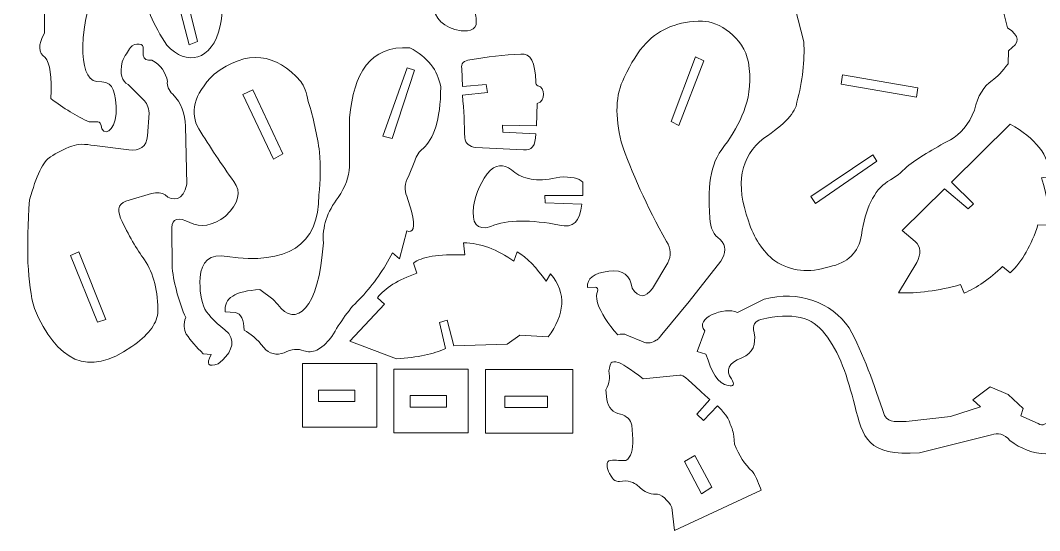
# Model space of a CAD drawing. Header units: millimetres. Extents: x -101 to 104, y -38 to 76.
# Drawn here: x -101 to 11.9, y -37.7 to 18.8 of the extents above; entities that cross this region are included whole.
import ezdxf

# ---------------------------------------------------------------- set-up
doc = ezdxf.new("R2010")
doc.units = ezdxf.units.MM
doc.header["$MEASUREMENT"] = 0
doc.layers.add('Layer 1', color=7, linetype='Continuous')

msp = doc.modelspace()

# ---------------------------------------------------------------- linework, layer by layer
at = {"layer": 'Layer 1', "color": 22, "lineweight": 5}
for points in [[(-69.7788, -26.2016), (-61.5448, -26.2016), (-61.5448, -19.146), (-69.7788, -19.146), (-69.7788, -26.2016)], [(-59.6327, -26.8222), (-51.3987, -26.8222), (-51.3987, -19.7666), (-59.6327, -19.7666), (-59.6327, -26.8222)], [(-49.4831, -26.8695), (-39.8069, -26.8695), (-39.8069, -19.8139), (-49.4831, -19.8139), (-49.4831, -26.8695)], [(-67.9718, -23.3628), (-63.9472, -23.3628), (-63.9472, -22.0876), (-67.9718, -22.0876), (-67.9718, -23.3628)], [(-57.8257, -23.9834), (-53.8011, -23.9834), (-53.8011, -22.7082), (-57.8257, -22.7082), (-57.8257, -23.9834)], [(-47.3596, -24.0307), (-42.63, -24.0307), (-42.63, -22.7555), (-47.3596, -22.7555), (-47.3596, -24.0307)]]:
    msp.add_lwpolyline(points, close=True, dxfattribs=at)
for points, knots in [([(-84.7864, 16.0801), (-82.6147, 13.7597), (-79.7638, 14.2825), (-78.8714, 18.2285), (-78.8714, 18.2285), (-78.5293, 19.7218), (-78.6052, 21.1452), (-79.2921, 22.4667), (-79.2921, 22.4667), (-80.6575, 25.3884), (-82.3025, 27.474), (-81.9282, 31.1676), (-81.9282, 31.1676), (-81.5338, 33.4571), (-81.7969, 35.2024), (-82.7175, 36.4035), (-82.7175, 36.4035), (-84.1507, 38.6303), (-85.1951, 40.9609), (-85.7702, 43.4173), (-85.7702, 43.4173), (-85.7702, 43.4173), (-85.9696, 46.5253), (-85.9696, 46.5253), (-85.9696, 46.5253), (-85.9484, 47.2225), (-86.2418, 47.7763), (-86.8495, 48.1871), (-86.8495, 48.1871), (-87.2442, 48.1136), (-87.5533, 48.8996), (-87.7765, 50.5451), (-87.7765, 50.5451), (-87.7765, 50.5451), (-88.0775, 52.4362), (-88.0775, 52.4362), (-88.0775, 52.4362), (-88.0448, 53.2407), (-88.6411, 53.7012), (-89.8664, 53.8181), (-89.8664, 53.8181), (-91.2513, 53.8685), (-92.4387, 54.1767), (-93.4236, 54.5714), (-93.4236, 54.5714), (-93.7006, 54.8737), (-93.9205, 54.8038), (-94.0834, 54.3616), (-94.0834, 54.3616), (-94.4814, 53.2413), (-94.3361, 52.0351), (-93.6479, 50.7434), (-93.6479, 50.7434), (-93.4198, 50.34), (-92.8523, 50.2428), (-92.0528, 50.3551), (-92.0528, 50.3551), (-90.6932, 50.7025), (-89.7483, 48.8953), (-89.3039, 44.4879), (-89.3039, 44.4879), (-89.3039, 44.4879), (-89.2996, 35.5079), (-89.2996, 35.5079), (-89.2996, 35.5079), (-89.2313, 34.294), (-89.0234, 33.2198), (-88.6117, 32.3498), (-88.6117, 32.3498), (-88.6117, 32.3498), (-87.2552, 28.8477), (-87.2552, 28.8477), (-87.2552, 28.8477), (-87.2552, 28.8477), (-87.4594, 22.5998), (-87.4594, 22.5998), (-87.4594, 22.5998), (-87.2369, 20.4874), (-86.2673, 18.3069), (-84.7864, 16.0801)], [0, 0, 0, 0, 0.05, 0.05, 0.05, 0.05, 0.1, 0.1, 0.1, 0.1, 0.15, 0.15, 0.15, 0.15, 0.2, 0.2, 0.2, 0.2, 0.25, 0.25, 0.25, 0.25, 0.3, 0.3, 0.3, 0.3, 0.35, 0.35, 0.35, 0.35, 0.4, 0.4, 0.4, 0.4, 0.45, 0.45, 0.45, 0.45, 0.5, 0.5, 0.5, 0.5, 0.55, 0.55, 0.55, 0.55, 0.6, 0.6, 0.6, 0.6, 0.65, 0.65, 0.65, 0.65, 0.7, 0.7, 0.7, 0.7, 0.75, 0.75, 0.75, 0.75, 0.8, 0.8, 0.8, 0.8, 0.85, 0.85, 0.85, 0.85, 0.9, 0.9, 0.9, 0.9, 0.95, 0.95, 0.95, 0.95, 1, 1, 1, 1]), ([(-99.2467, 47.1236), (-97.0123, 50.1481), (-94.6066, 50.1482), (-92.0296, 47.1236), (-92.0296, 47.1236), (-90.546, 43.5099), (-90.4355, 40.2707), (-91.4625, 37.3416), (-91.4625, 37.3416), (-92.3617, 35.1123), (-92.4261, 33.0076), (-91.9549, 31.006), (-91.9549, 31.006), (-91.1511, 28.153), (-91.2834, 25.8615), (-92.1913, 24.0353), (-92.1913, 24.0353), (-94.6661, 18.3993), (-94.6727, 12.3209), (-92.5961, 12.0918), (-92.5961, 12.0918), (-90.8005, 12.0502), (-90.6222, 11.5377), (-90.3988, 9.3186), (-90.3988, 9.3186), (-90.2477, 7.0326), (-91.4958, 5.9265), (-91.9877, 6.827), (-91.9877, 6.827), (-92.0784, 7.4003), (-92.2263, 7.6586), (-92.431, 7.6012), (-92.431, 7.6012), (-92.431, 7.6012), (-93.3856, 7.5914), (-93.3856, 7.5914), (-93.3856, 7.5914), (-94.7994, 8.2289), (-96.2131, 9.0954), (-97.6266, 10.191), (-97.6266, 10.191), (-97.5119, 12.5893), (-97.7082, 14.1568), (-98.2795, 14.7214), (-98.2795, 14.7214), (-98.9975, 15.2685), (-99.1115, 16.1183), (-98.3426, 17.41), (-98.3426, 17.41), (-98.2448, 21.7196), (-98.5194, 24.0771), (-99.3938, 23.2871), (-99.3938, 23.2871), (-99.7762, 25.4703), (-100.1766, 26.8655), (-100.616, 26.5268), (-100.616, 26.5268), (-100.8493, 27.4334), (-101.0091, 28.3967), (-100.693, 29.2945), (-100.693, 29.2945), (-100.2241, 30.6263), (-99.7459, 31.6018), (-99.6211, 32.3292), (-99.6211, 32.3292), (-98.826, 33.5878), (-98.5927, 36.2871), (-99.268, 38.4335), (-99.268, 38.4335), (-100.1735, 41.3116), (-99.8515, 40.5427), (-99.9585, 41.9157), (-99.9585, 41.9157), (-100.3099, 43.5447), (-100.151, 45.2666), (-99.2467, 47.1236)], [0, 0, 0, 0, 0.05263158, 0.05263158, 0.05263158, 0.05263158, 0.10526316, 0.10526316, 0.10526316, 0.10526316, 0.15789474, 0.15789474, 0.15789474, 0.15789474, 0.21052632, 0.21052632, 0.21052632, 0.21052632, 0.26315789, 0.26315789, 0.26315789, 0.26315789, 0.31578947, 0.31578947, 0.31578947, 0.31578947, 0.36842105, 0.36842105, 0.36842105, 0.36842105, 0.42105263, 0.42105263, 0.42105263, 0.42105263, 0.47368421, 0.47368421, 0.47368421, 0.47368421, 0.52631579, 0.52631579, 0.52631579, 0.52631579, 0.57894737, 0.57894737, 0.57894737, 0.57894737, 0.63157895, 0.63157895, 0.63157895, 0.63157895, 0.68421053, 0.68421053, 0.68421053, 0.68421053, 0.73684211, 0.73684211, 0.73684211, 0.73684211, 0.78947368, 0.78947368, 0.78947368, 0.78947368, 0.84210526, 0.84210526, 0.84210526, 0.84210526, 0.89473684, 0.89473684, 0.89473684, 0.89473684, 0.94736842, 0.94736842, 0.94736842, 0.94736842, 1, 1, 1, 1]), ([(-9.8162, 34.847), (-9.8162, 34.847), (-4.7001, 34.0647), (-4.7001, 34.0647), (-4.7001, 34.0647), (-4.7001, 34.0647), (-4.5377, 34.8424), (-4.5377, 34.8424), (-4.5377, 34.8424), (-4.5377, 34.8424), (-5.6321, 35.3986), (-5.6321, 35.3986), (-5.6321, 35.3986), (-5.6321, 35.3986), (-4.9154, 38.7404), (-4.9154, 38.7404), (-4.9154, 38.7404), (-4.4051, 40.876), (-1.4604, 40.6983), (-0.3354, 38.8854), (-0.3354, 38.8854), (-0.1707, 37.3843), (-0.3165, 35.5721), (-0.6743, 33.5469), (-0.6743, 33.5469), (-0.6743, 33.5469), (2.2357, 32.8417), (2.2357, 32.8417), (2.2357, 32.8417), (3.3996, 27.0009), (4.4835, 23.3055), (5.4387, 23.0693), (5.4387, 23.0693), (6.61, 22.3103), (8.2141, 21.949), (7.7321, 20.3648), (7.7321, 20.3648), (7.7321, 20.3648), (8.3352, 18.028), (8.3352, 18.028), (8.3352, 18.028), (9.7237, 17.0531), (9.7558, 16.4482), (8.4255, 15.473), (8.4255, 15.473), (8.4255, 15.473), (8.4042, 14.0219), (8.4042, 14.0219), (8.4042, 14.0219), (7.7268, 13.2117), (7.1925, 12.5362), (6.62, 12.1971), (6.62, 12.1971), (5.6862, 11.5744), (5.0398, 10.4804), (4.6811, 8.9147), (4.6811, 8.9147), (4.0241, 7.3154), (3.132, 6.2137), (2.0049, 5.6094), (2.0049, 5.6094), (0.0612, 4.6034), (-1.5526, 3.6106), (-2.8363, 2.6303), (-2.8363, 2.6303), (-3.4087, 2.006), (-4.1118, 1.4602), (-4.9454, 0.9929), (-4.9454, 0.9929), (-6.4769, 0.0192), (-7.4078, -2.0147), (-7.841, -4.9269), (-7.841, -4.9269), (-8.1514, -6.8558), (-9.3505, -8.0252), (-11.4382, -8.4355), (-11.4382, -8.4355), (-13.6478, -9.1648), (-15.6484, -8.9512), (-17.4396, -7.7948), (-17.4396, -7.7948), (-18.7954, -6.6995), (-19.7957, -5.2485), (-20.3669, -3.3679), (-20.3669, -3.3679), (-21.8083, 0.6905), (-21.3064, 3.7752), (-18.6694, 5.7905), (-18.6694, 5.7905), (-16.3442, 7.3279), (-15.1169, 8.6557), (-14.9875, 9.7739), (-14.9875, 9.7739), (-14.4081, 12.1273), (-14.0918, 14.3866), (-14.2442, 16.4778), (-14.2442, 16.4778), (-14.2442, 16.4778), (-15.1773, 20.1812), (-15.1773, 20.1812), (-15.1773, 20.1812), (-15.6578, 21.3681), (-15.6416, 22.5288), (-15.1287, 23.6633), (-15.1287, 23.6633), (-15.1287, 23.6633), (-13.2381, 26.0228), (-13.2381, 26.0228), (-13.2381, 26.0228), (-11.6846, 27.0627), (-10.7586, 28.3646), (-10.4597, 29.9282), (-10.4597, 29.9282), (-10.1245, 31.5378), (-9.9427, 33.1857), (-9.8162, 34.847)], [0, 0, 0, 0, 0.03448276, 0.03448276, 0.03448276, 0.03448276, 0.06896552, 0.06896552, 0.06896552, 0.06896552, 0.10344828, 0.10344828, 0.10344828, 0.10344828, 0.13793103, 0.13793103, 0.13793103, 0.13793103, 0.17241379, 0.17241379, 0.17241379, 0.17241379, 0.20689655, 0.20689655, 0.20689655, 0.20689655, 0.24137931, 0.24137931, 0.24137931, 0.24137931, 0.27586207, 0.27586207, 0.27586207, 0.27586207, 0.31034483, 0.31034483, 0.31034483, 0.31034483, 0.34482759, 0.34482759, 0.34482759, 0.34482759, 0.37931034, 0.37931034, 0.37931034, 0.37931034, 0.4137931, 0.4137931, 0.4137931, 0.4137931, 0.44827586, 0.44827586, 0.44827586, 0.44827586, 0.48275862, 0.48275862, 0.48275862, 0.48275862, 0.51724138, 0.51724138, 0.51724138, 0.51724138, 0.55172414, 0.55172414, 0.55172414, 0.55172414, 0.5862069, 0.5862069, 0.5862069, 0.5862069, 0.62068966, 0.62068966, 0.62068966, 0.62068966, 0.65517241, 0.65517241, 0.65517241, 0.65517241, 0.68965517, 0.68965517, 0.68965517, 0.68965517, 0.72413793, 0.72413793, 0.72413793, 0.72413793, 0.75862069, 0.75862069, 0.75862069, 0.75862069, 0.79310345, 0.79310345, 0.79310345, 0.79310345, 0.82758621, 0.82758621, 0.82758621, 0.82758621, 0.86206897, 0.86206897, 0.86206897, 0.86206897, 0.89655172, 0.89655172, 0.89655172, 0.89655172, 0.93103448, 0.93103448, 0.93103448, 0.93103448, 0.96551724, 0.96551724, 0.96551724, 0.96551724, 1, 1, 1, 1]), ([(-55.4721, 29.7884), (-54.8663, 31.5407), (-53.5599, 32.2186), (-51.6731, 32.0064), (-51.6731, 32.0064), (-51.1748, 31.7909), (-51.0165, 31.235), (-51.1979, 30.3385), (-51.1979, 30.3385), (-51.1979, 30.3385), (-52.0077, 28.6107), (-52.0077, 28.6107), (-52.0077, 28.6107), (-52.154, 28.3447), (-52.1304, 28.1705), (-51.9369, 28.0878), (-51.9369, 28.0878), (-51.2224, 26.0102), (-51.1092, 24.1681), (-51.5971, 22.5615), (-51.5971, 22.5615), (-51.7811, 21.4391), (-51.6858, 20.8763), (-51.3992, 20.6965), (-51.3992, 20.6965), (-50.9569, 20.3973), (-50.6421, 19.8853), (-50.5133, 19.062), (-50.5133, 19.062), (-50.5133, 19.062), (-50.5085, 18.3395), (-50.5085, 18.3395), (-50.5085, 18.3395), (-50.6738, 17.9643), (-50.9957, 17.7462), (-51.4743, 17.6851), (-51.4743, 17.6851), (-51.4743, 17.6851), (-52.1978, 17.6887), (-52.1978, 17.6887), (-52.1978, 17.6887), (-54.1389, 18.0424), (-55.1651, 19.0246), (-55.276, 20.6351), (-55.276, 20.6351), (-55.276, 20.6351), (-55.3605, 24.3864), (-55.3605, 24.3864), (-55.3605, 24.3864), (-55.3605, 24.3864), (-53.2475, 24.3936), (-53.2475, 24.3936), (-53.2475, 24.3936), (-53.2475, 24.3936), (-53.2523, 25.2119), (-53.2523, 25.2119), (-53.2523, 25.2119), (-53.2523, 25.2119), (-55.379, 25.2117), (-55.379, 25.2117), (-55.379, 25.2117), (-55.379, 25.2117), (-55.4721, 29.7884), (-55.4721, 29.7884)], [0, 0, 0, 0, 0.0625, 0.0625, 0.0625, 0.0625, 0.125, 0.125, 0.125, 0.125, 0.1875, 0.1875, 0.1875, 0.1875, 0.25, 0.25, 0.25, 0.25, 0.3125, 0.3125, 0.3125, 0.3125, 0.375, 0.375, 0.375, 0.375, 0.4375, 0.4375, 0.4375, 0.4375, 0.5, 0.5, 0.5, 0.5, 0.5625, 0.5625, 0.5625, 0.5625, 0.625, 0.625, 0.625, 0.625, 0.6875, 0.6875, 0.6875, 0.6875, 0.75, 0.75, 0.75, 0.75, 0.8125, 0.8125, 0.8125, 0.8125, 0.875, 0.875, 0.875, 0.875, 0.9375, 0.9375, 0.9375, 0.9375, 1, 1, 1, 1]), ([(-84.3865, 24.1212), (-84.3865, 24.1212), (-83.3357, 24.4006), (-83.3357, 24.4006), (-83.3357, 24.4006), (-83.3357, 24.4006), (-81.4057, 16.4943), (-81.4057, 16.4943), (-81.4057, 16.4943), (-81.4057, 16.4943), (-82.3278, 16.1506), (-82.3278, 16.1506), (-82.3278, 16.1506), (-82.3278, 16.1506), (-84.3865, 24.1212), (-84.3865, 24.1212)], [0, 0, 0, 0, 0.25, 0.25, 0.25, 0.25, 0.5, 0.5, 0.5, 0.5, 0.75, 0.75, 0.75, 0.75, 1, 1, 1, 1]), ([(-25.4599, 18.7499), (-28.0935, 18.7691), (-30.1526, 17.9385), (-31.6884, 16.3338), (-31.6884, 16.3338), (-32.5775, 15.3978), (-33.3882, 14.1214), (-34.1207, 12.5039), (-34.1207, 12.5039), (-35.1233, 10.629), (-35.1326, 8.1943), (-34.4625, 5.3764), (-34.4625, 5.3764), (-33.338, 2.0288), (-31.6171, -1.6774), (-29.4468, -5.6538), (-29.4468, -5.6538), (-28.9311, -6.435), (-28.8858, -7.2162), (-29.3113, -7.9974), (-29.3113, -7.9974), (-29.3113, -7.9974), (-31.0005, -10.8376), (-31.0005, -10.8376), (-31.0005, -10.8376), (-31.7537, -11.926), (-32.507, -11.9143), (-33.2605, -10.8029), (-33.2605, -10.8029), (-33.4364, -9.4382), (-34.2072, -8.7121), (-35.8474, -8.9192), (-35.8474, -8.9192), (-37.513, -9.1552), (-38.2899, -9.758), (-38.1782, -10.7275), (-38.1782, -10.7275), (-38.1782, -10.7275), (-37.3567, -10.6966), (-37.3567, -10.6966), (-37.3567, -10.6966), (-37.0771, -10.7435), (-37.0146, -10.8842), (-37.101, -11.1801), (-37.101, -11.1801), (-37.243, -11.3934), (-37.2053, -11.8589), (-37.0859, -12.4393), (-37.0859, -12.4393), (-36.6989, -13.5671), (-35.9459, -14.7472), (-34.8269, -15.98), (-34.8269, -15.98), (-34.4916, -15.8542), (-34.1563, -15.8594), (-33.8212, -15.9958), (-33.8212, -15.9958), (-33.8212, -15.9958), (-32.0291, -16.7627), (-32.0291, -16.7627), (-32.0291, -16.7627), (-31.6429, -16.9433), (-31.2174, -16.9142), (-30.753, -16.6758), (-30.753, -16.6758), (-30.257, -16.3663), (-30.4098, -16.5439), (-29.9665, -15.9467), (-29.9665, -15.9467), (-29.9665, -15.9467), (-26.9352, -12.2976), (-26.9352, -12.2976), (-26.9352, -12.2976), (-26.9352, -12.2976), (-23.416, -7.8021), (-23.416, -7.8021), (-23.416, -7.8021), (-22.8975, -6.9346), (-22.7712, -6.1162), (-23.5078, -5.4064), (-23.5078, -5.4064), (-24.2219, -4.9413), (-24.5961, -4.1618), (-24.6308, -3.0682), (-24.6308, -3.0682), (-24.8843, 1.1083), (-24.6089, 3.1268), (-22.6801, 5.4107), (-22.6801, 5.4107), (-21.8266, 6.6972), (-21.1313, 7.9693), (-20.719, 9.2152), (-20.719, 9.2152), (-20.2201, 10.6735), (-20.0767, 12.3217), (-20.3623, 14.1987), (-20.3623, 14.1987), (-20.9342, 17.0124), (-23.6724, 18.765), (-25.4599, 18.7499)], [0, 0, 0, 0, 0.04, 0.04, 0.04, 0.04, 0.08, 0.08, 0.08, 0.08, 0.12, 0.12, 0.12, 0.12, 0.16, 0.16, 0.16, 0.16, 0.2, 0.2, 0.2, 0.2, 0.24, 0.24, 0.24, 0.24, 0.28, 0.28, 0.28, 0.28, 0.32, 0.32, 0.32, 0.32, 0.36, 0.36, 0.36, 0.36, 0.4, 0.4, 0.4, 0.4, 0.44, 0.44, 0.44, 0.44, 0.48, 0.48, 0.48, 0.48, 0.52, 0.52, 0.52, 0.52, 0.56, 0.56, 0.56, 0.56, 0.6, 0.6, 0.6, 0.6, 0.64, 0.64, 0.64, 0.64, 0.68, 0.68, 0.68, 0.68, 0.72, 0.72, 0.72, 0.72, 0.76, 0.76, 0.76, 0.76, 0.8, 0.8, 0.8, 0.8, 0.84, 0.84, 0.84, 0.84, 0.88, 0.88, 0.88, 0.88, 0.92, 0.92, 0.92, 0.92, 0.96, 0.96, 0.96, 0.96, 1, 1, 1, 1]), ([(-99.4624, -13.0517), (-96.9708, -18.8717), (-93.5764, -20.7676), (-88.6662, -17.2733), (-88.6662, -17.2733), (-86.9199, -16.0803), (-85.958, -14.8544), (-85.7801, -13.5955), (-85.7801, -13.5955), (-85.7469, -11.167), (-86.2364, -9.1968), (-87.2485, -7.6845), (-87.2485, -7.6845), (-88.1329, -6.4904), (-89.0173, -4.9698), (-89.9014, -3.0546), (-89.9014, -3.0546), (-90.3715, -1.9648), (-90.0573, -1.3006), (-88.9586, -1.062), (-88.9586, -1.062), (-88.9586, -1.062), (-86.5008, -0.33), (-86.5008, -0.33), (-86.5008, -0.33), (-85.8329, -0.183), (-85.3283, -0.2325), (-84.9868, -0.4781), (-84.9868, -0.4781), (-84.1807, -1.2506), (-82.9028, -1.1553), (-82.5865, 0.692), (-82.5865, 0.692), (-82.5865, 0.692), (-82.7138, 7.1464), (-82.7138, 7.1464), (-82.7138, 7.1464), (-82.758, 8.5001), (-83.1737, 9.6943), (-84.1326, 10.6554), (-84.1326, 10.6554), (-84.5922, 11.1267), (-84.7901, 11.5977), (-84.7263, 12.069), (-84.7263, 12.069), (-84.8773, 13.0896), (-85.4531, 13.8811), (-86.4537, 14.4435), (-86.4537, 14.4435), (-86.9759, 14.3912), (-87.355, 14.5025), (-87.4192, 14.9743), (-87.4192, 14.9743), (-87.4192, 14.9743), (-87.4144, 15.695), (-87.4144, 15.695), (-87.4144, 15.695), (-87.1893, 16.2544), (-88.3817, 16.4903), (-88.8099, 15.8384), (-88.8099, 15.8384), (-89.1171, 15.4413), (-89.4243, 14.9131), (-89.7315, 14.2543), (-89.7315, 14.2543), (-90.038, 12.8928), (-89.7624, 12.1145), (-89.0882, 11.7354), (-89.0882, 11.7354), (-89.0882, 11.7354), (-87.39, 10.0374), (-87.39, 10.0374), (-87.39, 10.0374), (-87.0157, 9.7469), (-86.8047, 9.26), (-86.7568, 8.5769), (-86.7568, 8.5769), (-86.7568, 8.5769), (-86.9222, 6.0694), (-86.9222, 6.0694), (-86.9222, 6.0694), (-87.0624, 4.8589), (-87.7581, 4.3359), (-89.0092, 4.5005), (-89.0092, 4.5005), (-89.0092, 4.5005), (-92.8147, 4.9708), (-92.8147, 4.9708), (-92.8147, 4.9708), (-93.8588, 5.1979), (-94.6702, 5.1528), (-95.322, 4.9216), (-95.322, 4.9216), (-96.207, 4.5855), (-96.9939, 4.1839), (-97.6827, 3.7174), (-97.6827, 3.7174), (-98.4856, 3.3183), (-99.2498, 1.5976), (-99.9873, -1.0274), (-99.9873, -1.0274), (-100.3914, -6.2924), (-100.2348, -10.3404), (-99.4624, -13.0517)], [0, 0, 0, 0, 0.03846154, 0.03846154, 0.03846154, 0.03846154, 0.07692308, 0.07692308, 0.07692308, 0.07692308, 0.11538462, 0.11538462, 0.11538462, 0.11538462, 0.15384615, 0.15384615, 0.15384615, 0.15384615, 0.19230769, 0.19230769, 0.19230769, 0.19230769, 0.23076923, 0.23076923, 0.23076923, 0.23076923, 0.26923077, 0.26923077, 0.26923077, 0.26923077, 0.30769231, 0.30769231, 0.30769231, 0.30769231, 0.34615385, 0.34615385, 0.34615385, 0.34615385, 0.38461538, 0.38461538, 0.38461538, 0.38461538, 0.42307692, 0.42307692, 0.42307692, 0.42307692, 0.46153846, 0.46153846, 0.46153846, 0.46153846, 0.5, 0.5, 0.5, 0.5, 0.53846154, 0.53846154, 0.53846154, 0.53846154, 0.57692308, 0.57692308, 0.57692308, 0.57692308, 0.61538462, 0.61538462, 0.61538462, 0.61538462, 0.65384615, 0.65384615, 0.65384615, 0.65384615, 0.69230769, 0.69230769, 0.69230769, 0.69230769, 0.73076923, 0.73076923, 0.73076923, 0.73076923, 0.76923077, 0.76923077, 0.76923077, 0.76923077, 0.80769231, 0.80769231, 0.80769231, 0.80769231, 0.84615385, 0.84615385, 0.84615385, 0.84615385, 0.88461538, 0.88461538, 0.88461538, 0.88461538, 0.92307692, 0.92307692, 0.92307692, 0.92307692, 0.96153846, 0.96153846, 0.96153846, 0.96153846, 1, 1, 1, 1]), ([(-78.3138, -13.4458), (-78.3138, -13.4458), (-77.2241, -13.5128), (-77.2241, -13.5128), (-77.2241, -13.5128), (-76.5263, -13.5731), (-76.2778, -14.3535), (-76.2336, -15.4611), (-76.2336, -15.4611), (-75.5347, -15.821), (-74.8094, -16.4205), (-74.0446, -17.3693), (-74.0446, -17.3693), (-73.4283, -18.1253), (-72.6566, -18.2591), (-71.7785, -17.9672), (-71.7785, -17.9672), (-70.9883, -17.5658), (-70.2633, -17.4918), (-69.6036, -17.745), (-69.6036, -17.745), (-69.1606, -17.9176), (-68.6847, -17.8937), (-68.1759, -17.6731), (-68.1759, -17.6731), (-67.3222, -17.2458), (-66.9056, -16.6036), (-66.5087, -16.1759), (-66.5087, -16.1759), (-65.5872, -14.584), (-64.5462, -13.0164), (-63.2323, -11.8167), (-63.2323, -11.8167), (-61.8857, -10.3438), (-60.7351, -8.7072), (-59.7805, -6.9064), (-59.7805, -6.9064), (-59.7805, -6.9064), (-58.9996, -7.5679), (-58.9996, -7.5679), (-58.9996, -7.5679), (-58.9996, -7.5679), (-58.2195, -4.4474), (-58.2195, -4.4474), (-58.2195, -4.4474), (-57.4872, -4.767), (-57.2327, -4.1822), (-57.6765, -2.2754), (-57.6765, -2.2754), (-57.6765, -2.2754), (-58.2098, -0.6379), (-58.2098, -0.6379), (-58.2098, -0.6379), (-58.5094, 0.0647), (-58.4495, 0.8002), (-58.0297, 1.5688), (-58.0297, 1.5688), (-58.0297, 1.5688), (-57.3204, 3.3038), (-57.3204, 3.3038), (-57.3204, 3.3038), (-57.1273, 3.8667), (-56.8526, 4.3476), (-56.3975, 4.6488), (-56.3975, 4.6488), (-55.2619, 5.7479), (-54.4735, 7.6861), (-54.449, 11.4706), (-54.449, 11.4706), (-54.7723, 13.3378), (-55.9125, 14.7795), (-57.8695, 15.7957), (-57.8695, 15.7957), (-62.306, 16.0888), (-64.0945, 12.9464), (-64.5434, 8.0662), (-64.5434, 8.0662), (-64.5434, 8.0662), (-64.5651, 2.6105), (-64.5651, 2.6105), (-64.5651, 2.6105), (-64.593, 1.5361), (-65.0043, 0.4085), (-65.7984, -0.7724), (-65.7984, -0.7724), (-67.0352, -2.3516), (-67.5856, -4.029), (-67.4497, -5.8043), (-67.4497, -5.8043), (-67.93, -13.2044), (-70.5382, -15.2856), (-72.5049, -12.6185), (-72.5049, -12.6185), (-72.5049, -12.6185), (-73.0308, -12.0345), (-73.0308, -12.0345), (-73.0308, -12.0345), (-73.0308, -12.0345), (-74.4706, -10.9721), (-74.4706, -10.9721), (-74.4706, -10.9721), (-77.2224, -11.1091), (-78.5034, -11.9338), (-78.3138, -13.4458)], [0, 0, 0, 0, 0.03846154, 0.03846154, 0.03846154, 0.03846154, 0.07692308, 0.07692308, 0.07692308, 0.07692308, 0.11538462, 0.11538462, 0.11538462, 0.11538462, 0.15384615, 0.15384615, 0.15384615, 0.15384615, 0.19230769, 0.19230769, 0.19230769, 0.19230769, 0.23076923, 0.23076923, 0.23076923, 0.23076923, 0.26923077, 0.26923077, 0.26923077, 0.26923077, 0.30769231, 0.30769231, 0.30769231, 0.30769231, 0.34615385, 0.34615385, 0.34615385, 0.34615385, 0.38461538, 0.38461538, 0.38461538, 0.38461538, 0.42307692, 0.42307692, 0.42307692, 0.42307692, 0.46153846, 0.46153846, 0.46153846, 0.46153846, 0.5, 0.5, 0.5, 0.5, 0.53846154, 0.53846154, 0.53846154, 0.53846154, 0.57692308, 0.57692308, 0.57692308, 0.57692308, 0.61538462, 0.61538462, 0.61538462, 0.61538462, 0.65384615, 0.65384615, 0.65384615, 0.65384615, 0.69230769, 0.69230769, 0.69230769, 0.69230769, 0.73076923, 0.73076923, 0.73076923, 0.73076923, 0.76923077, 0.76923077, 0.76923077, 0.76923077, 0.80769231, 0.80769231, 0.80769231, 0.80769231, 0.84615385, 0.84615385, 0.84615385, 0.84615385, 0.88461538, 0.88461538, 0.88461538, 0.88461538, 0.92307692, 0.92307692, 0.92307692, 0.92307692, 0.96153846, 0.96153846, 0.96153846, 0.96153846, 1, 1, 1, 1]), ([(-80.763, -18.0729), (-80.763, -18.0729), (-79.8854, -18.1712), (-79.8854, -18.1712), (-79.8854, -18.1712), (-80.4745, -19.2581), (-80.2138, -19.5919), (-79.1034, -19.1725), (-79.1034, -19.1725), (-77.757, -18.1131), (-77.1625, -17.0065), (-77.9076, -15.8157), (-77.9076, -15.8157), (-79.2216, -14.791), (-80.1107, -13.8972), (-80.5749, -13.1342), (-80.5749, -13.1342), (-81.0103, -12.2242), (-81.1843, -11.0522), (-81.0966, -9.6183), (-81.0966, -9.6183), (-80.9524, -7.8663), (-80.0647, -6.9652), (-78.0902, -7.3081), (-78.0902, -7.3081), (-71.5116, -8.2301), (-67.9242, -6.1554), (-67.9464, -0.464), (-67.9464, -0.464), (-67.7721, 1.1085), (-67.7306, 2.6809), (-67.8824, 4.2538), (-67.8824, 4.2538), (-68.1426, 6.157), (-68.5353, 8.0335), (-69.1215, 9.8717), (-69.1215, 9.8717), (-69.308, 10.8244), (-69.5743, 11.5907), (-69.9566, 12.0854), (-69.9566, 12.0854), (-72.6839, 15.2112), (-75.8553, 15.6667), (-79.5627, 12.8999), (-79.5627, 12.8999), (-81.8958, 10.5348), (-82.2497, 8.5587), (-81.2491, 6.8489), (-81.2491, 6.8489), (-80.0217, 4.838), (-78.7289, 2.8927), (-77.3705, 1.0132), (-77.3705, 1.0132), (-76.4986, -0.1334), (-76.8031, -1.4111), (-78.2838, -2.8197), (-78.2838, -2.8197), (-79.7401, -3.9359), (-81.0533, -4.1211), (-82.2478, -3.5347), (-82.2478, -3.5347), (-83.5326, -2.9032), (-84.1965, -3.0901), (-84.2393, -4.0952), (-84.2393, -4.0952), (-84.2393, -4.0952), (-84.2098, -8.5419), (-84.2098, -8.5419), (-84.2098, -8.5419), (-83.9496, -10.5573), (-83.4179, -12.3783), (-82.7002, -14.0661), (-82.7002, -14.0661), (-82.9392, -14.7784), (-82.9168, -15.3924), (-82.6327, -15.9081), (-82.6327, -15.9081), (-82.1401, -16.6297), (-81.5171, -17.3513), (-80.763, -18.0729)], [0, 0, 0, 0, 0.05, 0.05, 0.05, 0.05, 0.1, 0.1, 0.1, 0.1, 0.15, 0.15, 0.15, 0.15, 0.2, 0.2, 0.2, 0.2, 0.25, 0.25, 0.25, 0.25, 0.3, 0.3, 0.3, 0.3, 0.35, 0.35, 0.35, 0.35, 0.4, 0.4, 0.4, 0.4, 0.45, 0.45, 0.45, 0.45, 0.5, 0.5, 0.5, 0.5, 0.55, 0.55, 0.55, 0.55, 0.6, 0.6, 0.6, 0.6, 0.65, 0.65, 0.65, 0.65, 0.7, 0.7, 0.7, 0.7, 0.75, 0.75, 0.75, 0.75, 0.8, 0.8, 0.8, 0.8, 0.85, 0.85, 0.85, 0.85, 0.9, 0.9, 0.9, 0.9, 0.95, 0.95, 0.95, 0.95, 1, 1, 1, 1]), ([(-51.7874, 5.8271), (-51.7155, 5.1857), (-51.2563, 4.8679), (-50.5567, 4.7507), (-50.5567, 4.7507), (-50.5567, 4.7507), (-45.2687, 4.4991), (-45.2687, 4.4991), (-45.2687, 4.4991), (-44.3925, 4.4034), (-43.9188, 4.9485), (-43.9311, 6.2672), (-43.9311, 6.2672), (-43.9311, 6.2672), (-47.5704, 6.4735), (-47.5704, 6.4735), (-47.5704, 6.4735), (-47.5704, 6.4735), (-47.6069, 7.2451), (-47.6069, 7.2451), (-47.6069, 7.2451), (-47.6069, 7.2451), (-43.8305, 7.1825), (-43.8305, 7.1825), (-43.8305, 7.1825), (-43.8305, 7.1825), (-43.7569, 9.6225), (-43.7569, 9.6225), (-43.7569, 9.6225), (-42.8184, 9.9642), (-42.8343, 11.4126), (-43.6867, 11.6105), (-43.6867, 11.6105), (-43.8548, 11.6867), (-43.9483, 11.8213), (-43.9331, 12.0416), (-43.9331, 12.0416), (-43.9579, 14.2167), (-44.5054, 15.2394), (-45.5755, 15.11), (-45.5755, 15.11), (-47.4533, 14.9969), (-49.331, 14.8083), (-51.2083, 14.486), (-51.2083, 14.486), (-51.8556, 14.3632), (-52.2579, 14.0932), (-52.1206, 13.4992), (-52.1206, 13.4992), (-52.1206, 13.4992), (-52.0423, 11.5312), (-52.0423, 11.5312), (-52.0423, 11.5312), (-52.0423, 11.5312), (-49.4313, 11.727), (-49.4313, 11.727), (-49.4313, 11.727), (-49.4313, 11.727), (-49.2836, 10.863), (-49.2836, 10.863), (-49.2836, 10.863), (-49.2836, 10.863), (-52.0321, 10.5502), (-52.0321, 10.5502), (-52.0321, 10.5502), (-51.8969, 8.8676), (-51.8185, 7.2997), (-51.7874, 5.8271)], [0, 0, 0, 0, 0.05882353, 0.05882353, 0.05882353, 0.05882353, 0.11764706, 0.11764706, 0.11764706, 0.11764706, 0.17647059, 0.17647059, 0.17647059, 0.17647059, 0.23529412, 0.23529412, 0.23529412, 0.23529412, 0.29411765, 0.29411765, 0.29411765, 0.29411765, 0.35294118, 0.35294118, 0.35294118, 0.35294118, 0.41176471, 0.41176471, 0.41176471, 0.41176471, 0.47058824, 0.47058824, 0.47058824, 0.47058824, 0.52941176, 0.52941176, 0.52941176, 0.52941176, 0.58823529, 0.58823529, 0.58823529, 0.58823529, 0.64705882, 0.64705882, 0.64705882, 0.64705882, 0.70588235, 0.70588235, 0.70588235, 0.70588235, 0.76470588, 0.76470588, 0.76470588, 0.76470588, 0.82352941, 0.82352941, 0.82352941, 0.82352941, 0.88235294, 0.88235294, 0.88235294, 0.88235294, 0.94117647, 0.94117647, 0.94117647, 0.94117647, 1, 1, 1, 1]), ([(-28.927, 7.6572), (-28.927, 7.6572), (-28.0643, 7.2054), (-28.0643, 7.2054), (-28.0643, 7.2054), (-28.0643, 7.2054), (-25.3194, 14.375), (-25.3194, 14.375), (-25.3194, 14.375), (-25.3194, 14.375), (-26.2409, 14.8072), (-26.2409, 14.8072), (-26.2409, 14.8072), (-26.2409, 14.8072), (-28.927, 7.6572), (-28.927, 7.6572)], [0, 0, 0, 0, 0.25, 0.25, 0.25, 0.25, 0.5, 0.5, 0.5, 0.5, 0.75, 0.75, 0.75, 0.75, 1, 1, 1, 1]), ([(-60.8678, 6.0191), (-60.8678, 6.0191), (-59.814, 5.749), (-59.814, 5.749), (-59.814, 5.749), (-59.814, 5.749), (-57.3387, 13.3116), (-57.3387, 13.3116), (-57.3387, 13.3116), (-57.3387, 13.3116), (-58.172, 13.5817), (-58.172, 13.5817), (-58.172, 13.5817), (-58.172, 13.5817), (-60.8678, 6.0191), (-60.8678, 6.0191)], [0, 0, 0, 0, 0.25, 0.25, 0.25, 0.25, 0.5, 0.5, 0.5, 0.5, 0.75, 0.75, 0.75, 0.75, 1, 1, 1, 1]), ([(-10.0849, 11.7825), (-10.0849, 11.7825), (-1.752, 10.329), (-1.752, 10.329), (-1.752, 10.329), (-1.752, 10.329), (-1.6147, 11.3897), (-1.6147, 11.3897), (-1.6147, 11.3897), (-1.6147, 11.3897), (-9.9476, 12.8237), (-9.9476, 12.8237), (-9.9476, 12.8237), (-9.9476, 12.8237), (-10.0849, 11.7825), (-10.0849, 11.7825)], [0, 0, 0, 0, 0.25, 0.25, 0.25, 0.25, 0.5, 0.5, 0.5, 0.5, 0.75, 0.75, 0.75, 0.75, 1, 1, 1, 1]), ([(-76.357, 10.6352), (-76.357, 10.6352), (-75.2787, 11.1508), (-75.2787, 11.1508), (-75.2787, 11.1508), (-75.2787, 11.1508), (-71.921, 4.0548), (-71.921, 4.0548), (-71.921, 4.0548), (-71.921, 4.0548), (-72.9749, 3.4654), (-72.9749, 3.4654), (-72.9749, 3.4654), (-72.9749, 3.4654), (-76.357, 10.6352), (-76.357, 10.6352)], [0, 0, 0, 0, 0.25, 0.25, 0.25, 0.25, 0.5, 0.5, 0.5, 0.5, 0.75, 0.75, 0.75, 0.75, 1, 1, 1, 1]), ([(-3.7565, -11.3264), (-1.632, -11.3868), (0.6411, -11.1279), (3.1319, -10.4024), (3.1319, -10.4024), (3.1319, -10.4024), (3.513, -11.3526), (3.513, -11.3526), (3.513, -11.3526), (4.9327, -10.7613), (6.3524, -9.7771), (7.7723, -8.3996), (7.7723, -8.3996), (7.7723, -8.3996), (8.642, -9.1132), (8.642, -9.1132), (8.642, -9.1132), (9.9758, -7.8121), (10.9958, -6.0395), (11.7024, -3.7954), (11.7024, -3.7954), (11.7024, -3.7954), (12.7744, -3.8418), (12.7744, -3.8418), (12.7744, -3.8418), (12.9751, -2.3224), (12.773, -0.5893), (12.085, 1.402), (12.085, 1.402), (12.085, 1.402), (13.1019, 1.5505), (13.1019, 1.5505), (13.1019, 1.5505), (12.9402, 3.904), (11.4104, 5.8188), (8.6349, 7.3344), (8.6349, 7.3344), (8.6349, 7.3344), (2.1101, 0.9261), (2.1101, 0.9261), (2.1101, 0.9261), (2.1101, 0.9261), (4.577, -1.4661), (4.577, -1.4661), (4.577, -1.4661), (4.577, -1.4661), (3.9757, -2.0213), (3.9757, -2.0213), (3.9757, -2.0213), (3.9757, -2.0213), (1.3577, 0.1872), (1.3577, 0.1872), (1.3577, 0.1872), (1.3577, 0.1872), (-3.3251, -4.4121), (-3.3251, -4.4121), (-3.3251, -4.4121), (-3.3251, -4.4121), (-1.9039, -5.6345), (-1.9039, -5.6345), (-1.9039, -5.6345), (-1.2676, -6.2293), (-1.2063, -7.0073), (-1.72, -7.9686), (-1.72, -7.9686), (-1.72, -7.9686), (-3.7565, -11.3264), (-3.7565, -11.3264)], [0, 0, 0, 0, 0.05882353, 0.05882353, 0.05882353, 0.05882353, 0.11764706, 0.11764706, 0.11764706, 0.11764706, 0.17647059, 0.17647059, 0.17647059, 0.17647059, 0.23529412, 0.23529412, 0.23529412, 0.23529412, 0.29411765, 0.29411765, 0.29411765, 0.29411765, 0.35294118, 0.35294118, 0.35294118, 0.35294118, 0.41176471, 0.41176471, 0.41176471, 0.41176471, 0.47058824, 0.47058824, 0.47058824, 0.47058824, 0.52941176, 0.52941176, 0.52941176, 0.52941176, 0.58823529, 0.58823529, 0.58823529, 0.58823529, 0.64705882, 0.64705882, 0.64705882, 0.64705882, 0.70588235, 0.70588235, 0.70588235, 0.70588235, 0.76470588, 0.76470588, 0.76470588, 0.76470588, 0.82352941, 0.82352941, 0.82352941, 0.82352941, 0.88235294, 0.88235294, 0.88235294, 0.88235294, 0.94117647, 0.94117647, 0.94117647, 0.94117647, 1, 1, 1, 1]), ([(-13.4571, -0.6711), (-13.4571, -0.6711), (-6.5949, 3.9647), (-6.5949, 3.9647), (-6.5949, 3.9647), (-6.5949, 3.9647), (-6.1438, 3.2575), (-6.1438, 3.2575), (-6.1438, 3.2575), (-6.1438, 3.2575), (-12.9473, -1.4175), (-12.9473, -1.4175), (-12.9473, -1.4175), (-12.9473, -1.4175), (-13.4571, -0.6711), (-13.4571, -0.6711)], [0, 0, 0, 0, 0.25, 0.25, 0.25, 0.25, 0.5, 0.5, 0.5, 0.5, 0.75, 0.75, 0.75, 0.75, 1, 1, 1, 1]), ([(-38.8201, -1.5173), (-38.9899, -3.4389), (-39.8134, -4.2082), (-41.2907, -3.8248), (-41.2907, -3.8248), (-44.4339, -3.2288), (-47.0766, -3.1742), (-48.9128, -3.9923), (-48.9128, -3.9923), (-50.4975, -4.4771), (-51.0269, -3.5933), (-50.8342, -1.773), (-50.8342, -1.773), (-50.5221, -0.2441), (-49.9813, 1.154), (-48.9373, 2.2641), (-48.9373, 2.2641), (-48.0696, 3.0361), (-47.1709, 2.844), (-46.2512, 1.9925), (-46.2512, 1.9925), (-45.0762, 1.1857), (-43.4765, 0.9322), (-41.2561, 1.4877), (-41.2561, 1.4877), (-40.0127, 1.5597), (-39.1614, 1.3698), (-38.7024, 0.9182), (-38.7024, 0.9182), (-38.7024, 0.9182), (-38.7017, -0.5482), (-38.7017, -0.5482), (-38.7017, -0.5482), (-38.7017, -0.5482), (-42.9356, -0.55), (-42.9356, -0.55), (-42.9356, -0.55), (-42.9356, -0.55), (-42.8956, -1.3507), (-42.8956, -1.3507), (-42.8956, -1.3507), (-42.8956, -1.3507), (-38.8201, -1.5173), (-38.8201, -1.5173)], [0, 0, 0, 0, 0.09090909, 0.09090909, 0.09090909, 0.09090909, 0.18181818, 0.18181818, 0.18181818, 0.18181818, 0.27272727, 0.27272727, 0.27272727, 0.27272727, 0.36363636, 0.36363636, 0.36363636, 0.36363636, 0.45454545, 0.45454545, 0.45454545, 0.45454545, 0.54545455, 0.54545455, 0.54545455, 0.54545455, 0.63636364, 0.63636364, 0.63636364, 0.63636364, 0.72727273, 0.72727273, 0.72727273, 0.72727273, 0.81818182, 0.81818182, 0.81818182, 0.81818182, 0.90909091, 0.90909091, 0.90909091, 0.90909091, 1, 1, 1, 1]), ([(-64.5201, -16.6713), (-64.5201, -16.6713), (-59.3476, -18.6276), (-59.3476, -18.6276), (-59.3476, -18.6276), (-56.9952, -18.4882), (-55.2145, -18.0984), (-53.9074, -17.5007), (-53.9074, -17.5007), (-53.9074, -17.5007), (-54.5752, -14.6077), (-54.5752, -14.6077), (-54.5752, -14.6077), (-54.5752, -14.6077), (-53.7405, -14.3467), (-53.7405, -14.3467), (-53.7405, -14.3467), (-53.7405, -14.3467), (-53.0149, -17.1901), (-53.0149, -17.1901), (-53.0149, -17.1901), (-53.0149, -17.1901), (-47.103, -17.015), (-47.103, -17.015), (-47.103, -17.015), (-47.103, -17.015), (-45.68, -16.0158), (-45.68, -16.0158), (-45.68, -16.0158), (-45.68, -16.0158), (-42.5326, -16.2037), (-42.5326, -16.2037), (-42.5326, -16.2037), (-40.7399, -13.7248), (-40.4342, -11.3788), (-42.3013, -9.2267), (-42.3013, -9.2267), (-42.3013, -9.2267), (-42.7651, -10.0262), (-42.7651, -10.0262), (-42.7651, -10.0262), (-43.8317, -8.5476), (-44.8982, -7.4149), (-45.9646, -6.7872), (-45.9646, -6.7872), (-45.9646, -6.7872), (-46.3359, -7.8209), (-46.3359, -7.8209), (-46.3359, -7.8209), (-48.1976, -6.5342), (-50.0593, -5.7795), (-51.9206, -5.802), (-51.9206, -5.802), (-51.9206, -5.802), (-51.7756, -7.12), (-51.7756, -7.12), (-51.7756, -7.12), (-54.7507, -7.018), (-56.5819, -7.3455), (-57.4652, -8.029), (-57.4652, -8.029), (-57.4652, -8.029), (-57.0941, -9.1423), (-57.0941, -9.1423), (-57.0941, -9.1423), (-59.1721, -9.8885), (-60.6292, -10.7985), (-61.4654, -11.8719), (-61.4654, -11.8719), (-61.4654, -11.8719), (-60.6902, -12.5809), (-60.6902, -12.5809), (-60.6902, -12.5809), (-60.6902, -12.5809), (-64.5201, -16.6713), (-64.5201, -16.6713)], [0, 0, 0, 0, 0.05263158, 0.05263158, 0.05263158, 0.05263158, 0.10526316, 0.10526316, 0.10526316, 0.10526316, 0.15789474, 0.15789474, 0.15789474, 0.15789474, 0.21052632, 0.21052632, 0.21052632, 0.21052632, 0.26315789, 0.26315789, 0.26315789, 0.26315789, 0.31578947, 0.31578947, 0.31578947, 0.31578947, 0.36842105, 0.36842105, 0.36842105, 0.36842105, 0.42105263, 0.42105263, 0.42105263, 0.42105263, 0.47368421, 0.47368421, 0.47368421, 0.47368421, 0.52631579, 0.52631579, 0.52631579, 0.52631579, 0.57894737, 0.57894737, 0.57894737, 0.57894737, 0.63157895, 0.63157895, 0.63157895, 0.63157895, 0.68421053, 0.68421053, 0.68421053, 0.68421053, 0.73684211, 0.73684211, 0.73684211, 0.73684211, 0.78947368, 0.78947368, 0.78947368, 0.78947368, 0.84210526, 0.84210526, 0.84210526, 0.84210526, 0.89473684, 0.89473684, 0.89473684, 0.89473684, 0.94736842, 0.94736842, 0.94736842, 0.94736842, 1, 1, 1, 1]), ([(-95.4733, -7.1909), (-95.4733, -7.1909), (-94.5175, -6.798), (-94.5175, -6.798), (-94.5175, -6.798), (-94.5175, -6.798), (-91.552, -14.2623), (-91.552, -14.2623), (-91.552, -14.2623), (-91.552, -14.2623), (-92.4834, -14.5814), (-92.4834, -14.5814), (-92.4834, -14.5814), (-92.4834, -14.5814), (-95.4733, -7.1909), (-95.4733, -7.1909)], [0, 0, 0, 0, 0.25, 0.25, 0.25, 0.25, 0.5, 0.5, 0.5, 0.5, 0.75, 0.75, 0.75, 0.75, 1, 1, 1, 1]), ([(33.7417, -27.8356), (33.7417, -27.8356), (32.1424, -30.4651), (32.1424, -30.4651), (32.1424, -30.4651), (29.0823, -28.3292), (26.7217, -26.8518), (25.8995, -26.824), (25.8995, -26.824), (24.1452, -27.5472), (22.4776, -28.1505), (21.0004, -28.4903), (21.0004, -28.4903), (19.6834, -28.9474), (18.8451, -29.6756), (18.4852, -30.6745), (18.4852, -30.6745), (18.8674, -31.9362), (18.999, -33.0559), (18.8795, -34.0339), (18.8795, -34.0339), (18.7007, -35.2338), (17.8943, -35.6279), (16.4602, -35.2163), (16.4602, -35.2163), (16.4602, -35.2163), (16.7016, -31.4085), (16.7016, -31.4085), (16.7016, -31.4085), (16.7016, -31.4085), (15.8913, -31.2839), (15.8913, -31.2839), (15.8913, -31.2839), (15.8913, -31.2839), (15.6641, -35.1896), (15.6641, -35.1896), (15.6641, -35.1896), (14.4487, -35.2878), (13.6952, -34.8364), (13.4031, -33.8355), (13.4031, -33.8355), (14.4448, -30.6629), (14.0919, -29.198), (12.5832, -29.1482), (12.5832, -29.1482), (11.1428, -29.1235), (9.817, -28.6051), (8.5861, -27.6779), (8.5861, -27.6779), (7.9582, -26.9269), (7.2714, -26.785), (6.5442, -27.0597), (6.5442, -27.0597), (6.5442, -27.0597), (-1.4309, -29.046), (-1.4309, -29.046), (-1.4309, -29.046), (-7.2554, -29.4768), (-7.6707, -27.2915), (-8.5894, -23.8169), (-8.5894, -23.8169), (-9.36, -20.704), (-10.2966, -17.8173), (-11.916, -15.8628), (-11.916, -15.8628), (-13.2148, -14.0305), (-15.503, -13.4221), (-18.9856, -14.2909), (-18.9856, -14.2909), (-19.5927, -14.4678), (-19.992, -14.824), (-19.7178, -15.7614), (-19.7178, -15.7614), (-19.5376, -17.0143), (-19.8124, -18.0281), (-21.089, -18.515), (-21.089, -18.515), (-22.6115, -19.1327), (-22.9294, -19.9189), (-22.2492, -20.8446), (-22.2492, -20.8446), (-21.8671, -21.4891), (-21.9875, -21.731), (-22.6106, -21.5702), (-22.6106, -21.5702), (-23.7661, -21.4774), (-24.4803, -19.9874), (-25.0735, -18.1135), (-25.0735, -18.1135), (-25.0735, -18.1135), (-26.0442, -17.8355), (-26.0442, -17.8355), (-26.0442, -17.8355), (-26.0442, -17.8355), (-25.1874, -15.5205), (-25.1874, -15.5205), (-25.1874, -15.5205), (-26.4602, -14.1429), (-23.0074, -12.8242), (-21.5807, -13.4992), (-21.5807, -13.4992), (-21.5807, -13.4992), (-18.6164, -12.0434), (-18.6164, -12.0434), (-18.6164, -12.0434), (-14.8281, -11.0186), (-11.1909, -12.3505), (-9.216, -15.2153), (-9.216, -15.2153), (-7.5996, -18.0397), (-6.4678, -21.4955), (-5.2978, -24.9014), (-5.2978, -24.9014), (-4.7356, -25.8416), (-3.8405, -25.5308), (-2.8927, -25.5559), (-2.8927, -25.5559), (-2.8927, -25.5559), (2.0047, -25.0163), (2.0047, -25.0163), (2.0047, -25.0163), (2.0047, -25.0163), (5.3543, -23.9572), (5.3543, -23.9572), (5.3543, -23.9572), (5.3543, -23.9572), (4.4893, -23.1836), (4.4893, -23.1836), (4.4893, -23.1836), (4.4893, -23.1836), (6.424, -21.7429), (6.424, -21.7429), (6.424, -21.7429), (6.424, -21.7429), (8.3879, -22.577), (8.3879, -22.577), (8.3879, -22.577), (8.3879, -22.577), (10.0503, -24.1485), (10.0503, -24.1485), (10.0503, -24.1485), (10.0503, -24.1485), (9.799, -24.9604), (9.799, -24.9604), (9.799, -24.9604), (9.799, -24.9604), (11.7436, -25.798), (11.7436, -25.798), (11.7436, -25.798), (11.9602, -25.9768), (12.2084, -25.9932), (12.4882, -25.8472), (12.4882, -25.8472), (13.8094, -25.4616), (14.8146, -25.528), (15.5034, -26.0464), (15.5034, -26.0464), (15.7776, -26.2117), (15.9406, -26.6405), (16.4604, -26.5841), (16.4604, -26.5841), (17.5171, -26.5368), (18.7078, -26.3159), (19.9901, -25.9761), (19.9901, -25.9761), (19.9901, -25.9761), (20.3071, -24.9776), (20.3071, -24.9776), (20.3071, -24.9776), (20.3071, -24.9776), (23.7322, -23.8066), (23.7322, -23.8066), (23.7322, -23.8066), (23.8758, -23.6304), (24.41, -23.615), (25.3343, -23.7606), (25.3343, -23.7606), (25.3343, -23.7606), (26.7039, -23.4411), (26.7039, -23.4411), (26.7039, -23.4411), (27.3733, -23.7066), (28.0042, -24.0401), (28.5958, -24.4421), (28.5958, -24.4421), (28.5958, -24.4421), (28.9554, -23.9627), (28.9554, -23.9627), (28.9554, -23.9627), (28.9554, -23.9627), (32.3841, -26.0601), (32.3841, -26.0601), (32.3841, -26.0601), (32.493, -26.3355), (32.5691, -26.6621), (32.4831, -27.0682), (32.4831, -27.0682), (32.4831, -27.0682), (33.7417, -27.8356), (33.7417, -27.8356)], [0, 0, 0, 0, 0.02, 0.02, 0.02, 0.02, 0.04, 0.04, 0.04, 0.04, 0.06, 0.06, 0.06, 0.06, 0.08, 0.08, 0.08, 0.08, 0.1, 0.1, 0.1, 0.1, 0.12, 0.12, 0.12, 0.12, 0.14, 0.14, 0.14, 0.14, 0.16, 0.16, 0.16, 0.16, 0.18, 0.18, 0.18, 0.18, 0.2, 0.2, 0.2, 0.2, 0.22, 0.22, 0.22, 0.22, 0.24, 0.24, 0.24, 0.24, 0.26, 0.26, 0.26, 0.26, 0.28, 0.28, 0.28, 0.28, 0.3, 0.3, 0.3, 0.3, 0.32, 0.32, 0.32, 0.32, 0.34, 0.34, 0.34, 0.34, 0.36, 0.36, 0.36, 0.36, 0.38, 0.38, 0.38, 0.38, 0.4, 0.4, 0.4, 0.4, 0.42, 0.42, 0.42, 0.42, 0.44, 0.44, 0.44, 0.44, 0.46, 0.46, 0.46, 0.46, 0.48, 0.48, 0.48, 0.48, 0.5, 0.5, 0.5, 0.5, 0.52, 0.52, 0.52, 0.52, 0.54, 0.54, 0.54, 0.54, 0.56, 0.56, 0.56, 0.56, 0.58, 0.58, 0.58, 0.58, 0.6, 0.6, 0.6, 0.6, 0.62, 0.62, 0.62, 0.62, 0.64, 0.64, 0.64, 0.64, 0.66, 0.66, 0.66, 0.66, 0.68, 0.68, 0.68, 0.68, 0.7, 0.7, 0.7, 0.7, 0.72, 0.72, 0.72, 0.72, 0.74, 0.74, 0.74, 0.74, 0.76, 0.76, 0.76, 0.76, 0.78, 0.78, 0.78, 0.78, 0.8, 0.8, 0.8, 0.8, 0.82, 0.82, 0.82, 0.82, 0.84, 0.84, 0.84, 0.84, 0.86, 0.86, 0.86, 0.86, 0.88, 0.88, 0.88, 0.88, 0.9, 0.9, 0.9, 0.9, 0.92, 0.92, 0.92, 0.92, 0.94, 0.94, 0.94, 0.94, 0.96, 0.96, 0.96, 0.96, 0.98, 0.98, 0.98, 0.98, 1, 1, 1, 1]), ([(-18.9597, -33.1855), (-19.1659, -32.5927), (-19.4655, -31.7013), (-19.9274, -31.1169), (-19.9274, -31.1169), (-20.7721, -30.3423), (-21.3994, -29.293), (-21.9051, -28.0893), (-21.9051, -28.0893), (-21.9051, -28.0893), (-21.9857, -27.2093), (-21.9857, -27.2093), (-21.9857, -27.2093), (-22.093, -26.5696), (-22.246, -26.077), (-22.4449, -25.7311), (-22.4449, -25.7311), (-22.433, -25.1492), (-23.7934, -23.8366), (-23.7934, -23.8366), (-23.7934, -23.8366), (-23.7934, -23.8366), (-25.3529, -25.4785), (-25.3529, -25.4785), (-25.3529, -25.4785), (-25.3529, -25.4785), (-26.0767, -24.7737), (-26.0767, -24.7737), (-26.0767, -24.7737), (-26.0767, -24.7737), (-24.659, -23.1311), (-24.659, -23.1311), (-24.659, -23.1311), (-24.659, -23.1311), (-24.879, -22.9398), (-25.1212, -22.7281), (-25.1212, -22.7281), (-26.6648, -21.309), (-27.6895, -20.2702), (-27.9571, -20.442), (-27.9571, -20.442), (-27.9571, -20.442), (-32.0285, -20.8543), (-32.0285, -20.8543), (-32.0285, -20.8543), (-33.4496, -19.7427), (-34.4778, -19.0815), (-34.7805, -19.0282), (-34.7805, -19.0282), (-35.6602, -18.7724), (-35.6607, -19.1417), (-35.8239, -19.9474), (-35.8239, -19.9474), (-35.724, -20.8561), (-35.725, -21.2241), (-36.1609, -22.0618), (-36.1609, -22.0618), (-36.1609, -22.0618), (-36.0417, -23.1478), (-36.0417, -23.1478), (-36.0417, -23.1478), (-35.9021, -24.1018), (-35.3733, -24.6171), (-34.5219, -24.7685), (-34.5219, -24.7685), (-33.8266, -24.9641), (-33.4161, -25.3688), (-33.2911, -25.9823), (-33.2911, -25.9823), (-33.2911, -25.9823), (-33.1818, -27.5276), (-33.1818, -27.5276), (-33.1818, -27.5276), (-33.1126, -28.7337), (-33.3641, -29.5207), (-33.9366, -29.8883), (-33.9366, -29.8883), (-34.4706, -29.9204), (-35.0312, -29.8242), (-35.6638, -29.8854), (-35.6638, -29.8854), (-36.1623, -29.9333), (-36.0957, -30.7492), (-35.7517, -31.3452), (-35.7517, -31.3452), (-35.2662, -32.1875), (-35.0795, -32.1881), (-34.6578, -32.2317), (-34.6578, -32.2317), (-33.711, -31.9686), (-32.9209, -32.4334), (-32.741, -32.6005), (-32.741, -32.6005), (-31.7195, -33.4742), (-31.3597, -33.6154), (-30.6372, -33.6235), (-30.6372, -33.6235), (-30.1267, -33.5209), (-29.1753, -34.3428), (-28.8562, -35.087), (-28.8562, -35.087), (-28.8562, -35.087), (-28.5553, -37.6544), (-28.5553, -37.6544), (-28.5553, -37.6544), (-28.5553, -37.6544), (-18.9597, -33.1855), (-18.9597, -33.1855)], [0, 0, 0, 0, 0.03703704, 0.03703704, 0.03703704, 0.03703704, 0.07407407, 0.07407407, 0.07407407, 0.07407407, 0.11111111, 0.11111111, 0.11111111, 0.11111111, 0.14814815, 0.14814815, 0.14814815, 0.14814815, 0.18518519, 0.18518519, 0.18518519, 0.18518519, 0.22222222, 0.22222222, 0.22222222, 0.22222222, 0.25925926, 0.25925926, 0.25925926, 0.25925926, 0.2962963, 0.2962963, 0.2962963, 0.2962963, 0.33333333, 0.33333333, 0.33333333, 0.33333333, 0.37037037, 0.37037037, 0.37037037, 0.37037037, 0.40740741, 0.40740741, 0.40740741, 0.40740741, 0.44444444, 0.44444444, 0.44444444, 0.44444444, 0.48148148, 0.48148148, 0.48148148, 0.48148148, 0.51851852, 0.51851852, 0.51851852, 0.51851852, 0.55555556, 0.55555556, 0.55555556, 0.55555556, 0.59259259, 0.59259259, 0.59259259, 0.59259259, 0.62962963, 0.62962963, 0.62962963, 0.62962963, 0.66666667, 0.66666667, 0.66666667, 0.66666667, 0.7037037, 0.7037037, 0.7037037, 0.7037037, 0.74074074, 0.74074074, 0.74074074, 0.74074074, 0.77777778, 0.77777778, 0.77777778, 0.77777778, 0.81481481, 0.81481481, 0.81481481, 0.81481481, 0.85185185, 0.85185185, 0.85185185, 0.85185185, 0.88888889, 0.88888889, 0.88888889, 0.88888889, 0.92592593, 0.92592593, 0.92592593, 0.92592593, 0.96296296, 0.96296296, 0.96296296, 0.96296296, 1, 1, 1, 1]), ([(-27.4654, -29.9919), (-27.4654, -29.9919), (-25.5617, -33.5656), (-25.5617, -33.5656), (-25.5617, -33.5656), (-25.5617, -33.5656), (-24.4148, -32.8284), (-24.4148, -32.8284), (-24.4148, -32.8284), (-24.4148, -32.8284), (-26.3112, -29.3386), (-26.3112, -29.3386), (-26.3112, -29.3386), (-26.3112, -29.3386), (-27.4654, -29.9919), (-27.4654, -29.9919)], [0, 0, 0, 0, 0.25, 0.25, 0.25, 0.25, 0.5, 0.5, 0.5, 0.5, 0.75, 0.75, 0.75, 0.75, 1, 1, 1, 1])]:
    msp.add_open_spline(points, degree=3, knots=knots, dxfattribs=at)

doc.saveas('drawing.dxf')
